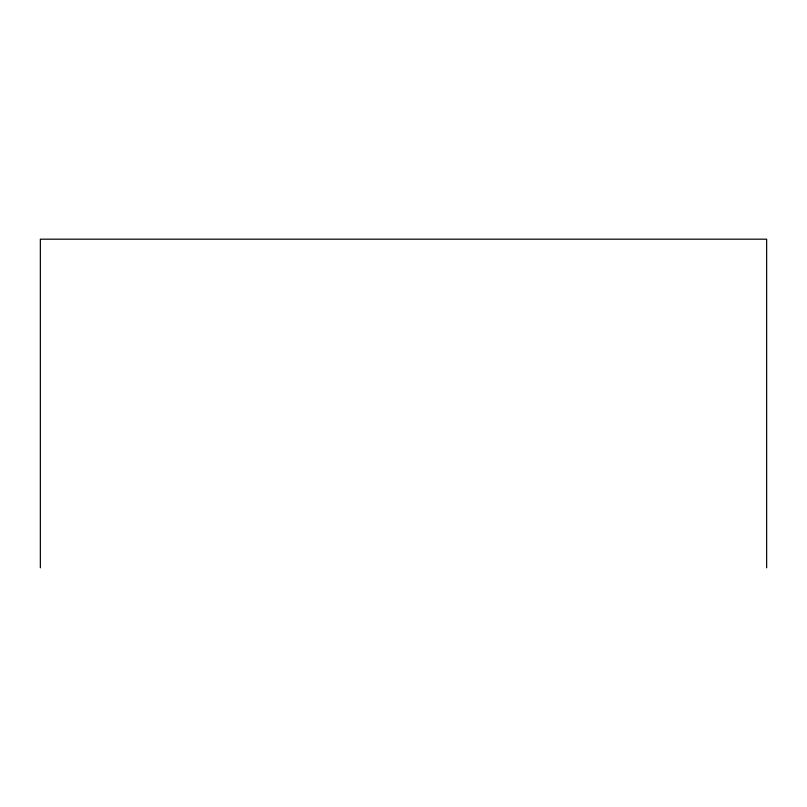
<?xml version="1.0" encoding="UTF-8"?>
<svg xmlns="http://www.w3.org/2000/svg" width="807" height="807" viewBox="0 0 807 807"><rect width="100%" height="100%" fill="white"/><g stroke="black" fill="none" stroke-linecap="round" stroke-linejoin="round"><path stroke-width="1.21" d="M766.65 567.815L766.65 239.185L40.35 239.185L40.35 567.815"/></g></svg>
